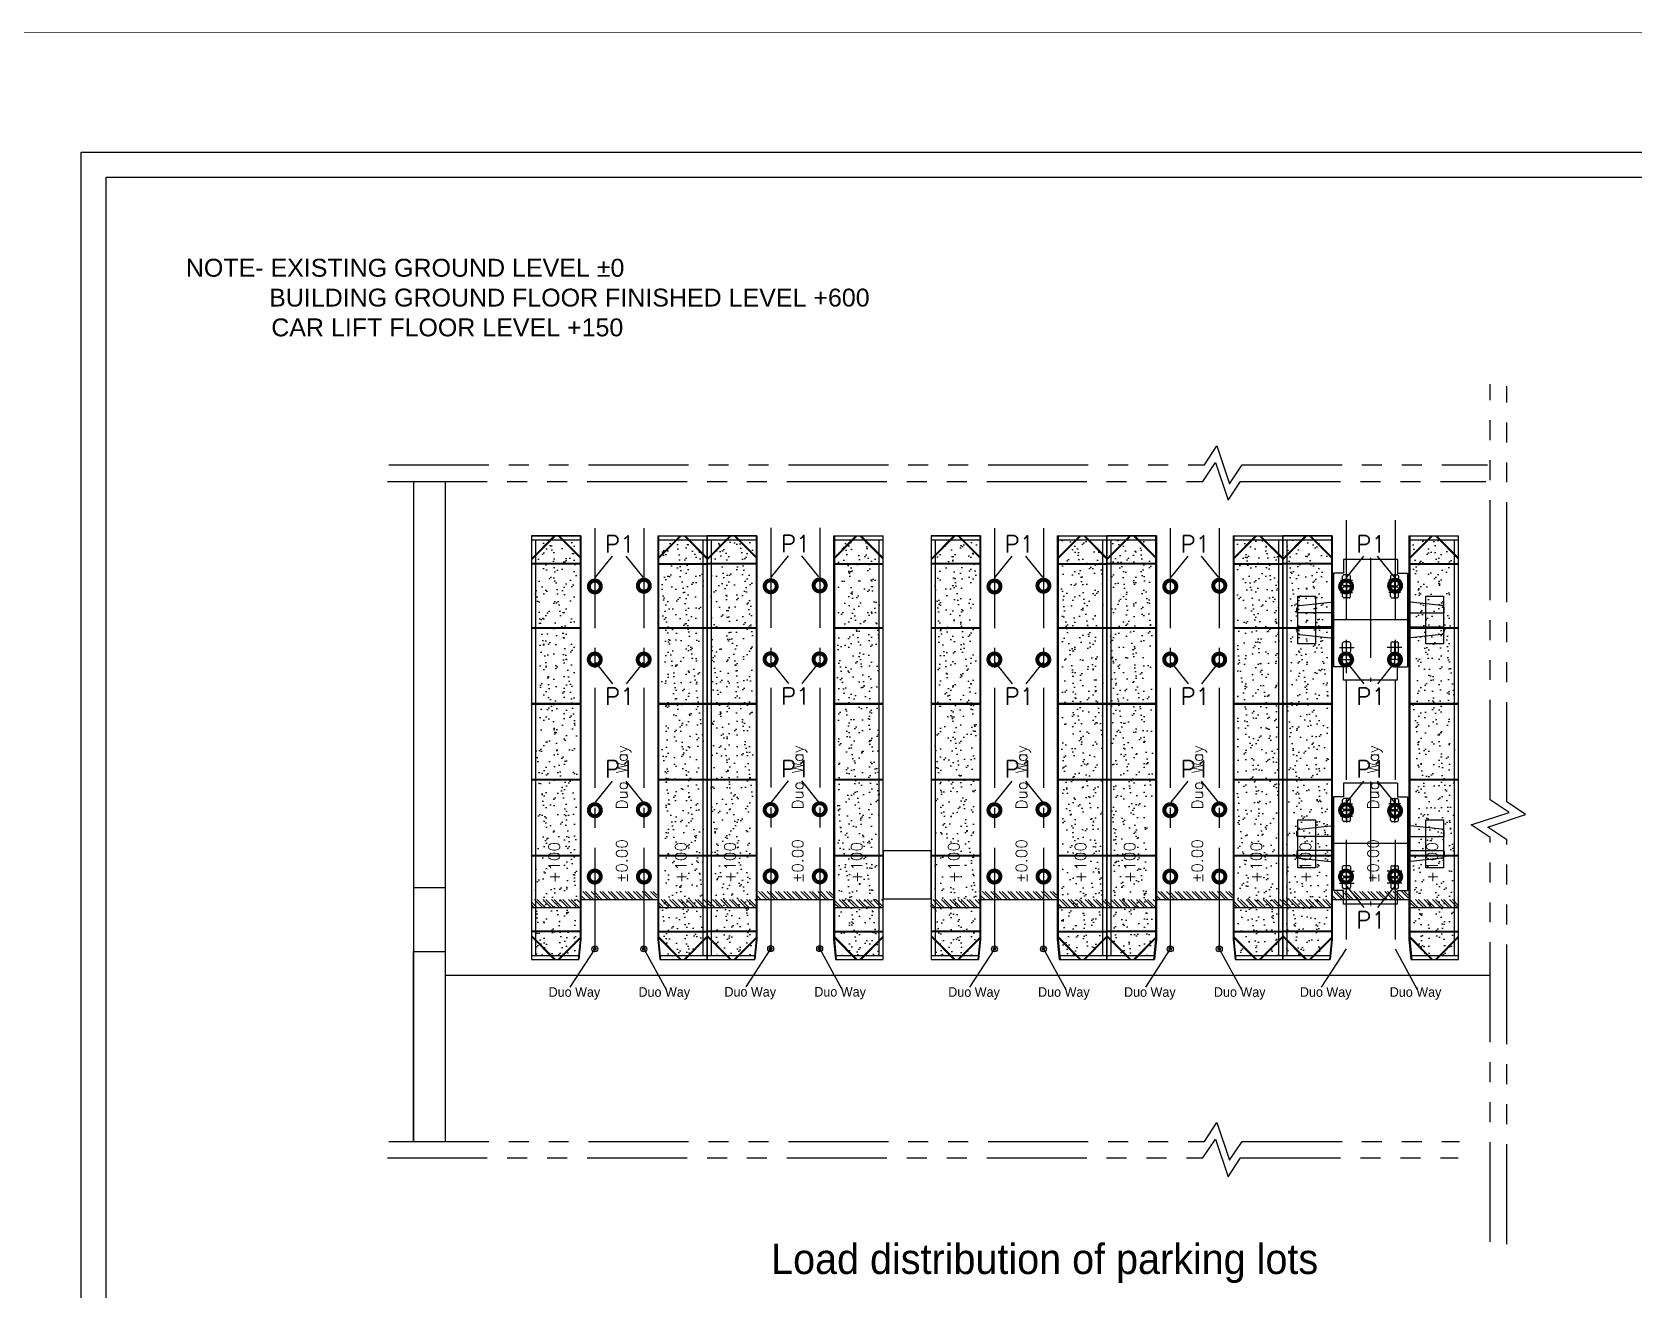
# Model space of a CAD drawing. Header units: millimetres. Extents: x -5 to 1510635, y -6 to 71285.
# Drawn here: x 1214709 to 1234752, y 13961 to 29705 of the extents above; entities that cross this region are included whole.
import ezdxf
from ezdxf.enums import TextEntityAlignment as Align

# ---------------------------------------------------------------- set-up
doc = ezdxf.new("R2010")
doc.units = ezdxf.units.MM
doc.header["$LTSCALE"] = 1000
for name, pattern in [('CENTER', [2, 1.25, -0.25, 0.25, -0.25]), ('DASHEDX2', [1.5, 1, -0.5]), ('PHANTOM', [2.5, 1.25, -0.25, 0.25, -0.25, 0.25, -0.25])]:
    doc.linetypes.add(name, pattern=pattern)
for name, color, linetype in [('1', 1, 'CENTER'), ('2', 42, 'Continuous'), ('3', 3, 'Continuous'), ('4', 4, 'DASHEDX2'), ('c', 1, 'CENTER'), ('CAJONES', 253, 'Continuous'), ('MP-1', 1, 'CENTER'), ('MP-2', 42, 'Continuous'), ('MP-3', 3, 'Continuous'), ('MP-5', 5, 'PHANTOM'), ('MP-7', 7, 'Continuous'), ('MP-8', 8, 'Continuous'), ('TEXT', 3, 'Continuous')]:
    doc.layers.add(name, color=color, linetype=linetype)
doc.styles.add('H', font='arial.ttf')
doc.styles.add('ROMANS', font='ROMANS.shx')
doc.styles.add('울릉도L', font='')
doc.styles.get('울릉도L').set_extended_font_data('HYwulM')

# ---------------------------------------------------------------- blocks, each defined once
blk = doc.blocks.new('DR')
at = {"layer": '2'}
for p, q in [((-344, 557), (-350, 548)), ((-350, 445), (-350, 548)), ((-344, 436), (-350, 445)), ((-344, 404), (-350, 396)), ((-269, 564), (-331, 564)), ((-269, 428), (-331, 428)), ((-269, 412), (-331, 412)), ((-256, 557), (-250, 548)), ((-256, 436), (-250, 445)), ((-256, 404), (-250, 396)), ((-250, 445), (-250, 548)), ((256, 557), (250, 548)), ((250, 548), (250, 514)), ((250, 479), (250, 514)), ((250, 514), (250, 514)), ((250, 445), (250, 479)), ((250, 479), (250, 479)), ((256, 436), (250, 445)), ((256, 404), (250, 396)), ((269, 564), (331, 564)), ((269, 428), (331, 428)), ((269, 412), (331, 412)), ((344, 557), (350, 548)), ((344, 436), (350, 445)), ((344, 404), (350, 396)), ((350, 548), (350, 514)), ((350, 514), (350, 479)), ((350, 514), (350, 514)), ((350, 445), (350, 479)), ((350, 479), (350, 479)), ((-350, 292), (-350, 396)), ((-350, 362), (-350, 362)), ((-350, 326), (-350, 326)), ((-344, 284), (-350, 292)), ((-269, 276), (-331, 276)), ((-256, 284), (-250, 292)), ((-250, 292), (-250, 396)), ((-250, 362), (-250, 362)), ((-250, 326), (-250, 326)), ((250, 396), (250, 362)), ((250, 326), (250, 362)), ((250, 362), (250, 362)), ((250, 326), (250, 326)), ((250, 292), (250, 326)), ((256, 284), (250, 292)), ((269, 276), (331, 276)), ((344, 284), (350, 292)), ((350, 396), (350, 362)), ((350, 362), (350, 326)), ((350, 362), (350, 362)), ((350, 292), (350, 326)), ((350, 326), (350, 326)), ((-346, -284), (-351, -292)), ((-351, -395), (-351, -292)), ((-345, -404), (-351, -395)), ((-269, -276), (-333, -276)), ((-257, -404), (-251, -395)), ((-256, -284), (-251, -292)), ((-251, -292), (-251, -395)), ((256, -284), (251, -292)), ((251, -292), (251, -395)), ((257, -404), (251, -395)), ((269, -276), (333, -276)), ((345, -404), (351, -395)), ((346, -284), (351, -292)), ((351, -395), (351, -292)), ((-346, -436), (-351, -445)), ((-351, -547), (-351, -445)), ((-345, -557), (-351, -547)), ((-269, -428), (-333, -428)), ((-270, -412), (-332, -412)), ((-270, -564), (-332, -564)), ((-257, -557), (-251, -547)), ((-256, -436), (-251, -445)), ((-251, -445), (-251, -547)), ((256, -436), (251, -445)), ((251, -445), (251, -547)), ((257, -557), (251, -547)), ((269, -428), (333, -428)), ((270, -412), (332, -412)), ((270, -564), (332, -564)), ((345, -557), (351, -547)), ((346, -436), (351, -445)), ((351, -547), (351, -445))]:
    blk.add_line(p, q, dxfattribs=at)
for centre, start, end in [((-331, 550), 90, 150), ((-331, 444), 210, 270), ((-331, 397), 90, 150), ((-269, 550), 30, 90), ((-269, 444), 270, 330), ((-269, 397), 30, 90), ((269, 550), 90, 150), ((269, 444), 210, 270), ((269, 397), 90, 150), ((331, 550), 30, 90), ((331, 444), 270, 330), ((331, 397), 30, 90), ((-331, 291), 210, 270), ((-269, 291), 270, 330), ((269, 291), 210, 270), ((331, 291), 270, 330), ((-333, -291), 90, 150), ((-269, -291), 30, 90), ((269, -291), 90, 150), ((333, -291), 30, 90), ((-333, -444), 90, 150), ((-332, -397), 210, 270), ((-332, -550), 210, 270), ((-270, -397), 270, 330), ((-270, -550), 270, 330), ((-269, -444), 30, 90), ((269, -444), 90, 150), ((270, -397), 210, 270), ((270, -550), 210, 270), ((332, -397), 270, 330), ((332, -550), 270, 330), ((333, -444), 30, 90)]:
    blk.add_arc(centre, 15, start, end, dxfattribs=at)
at = {"layer": '3'}
for p, q in [((-350, 514), (-350, 514)), ((-250, 514), (-250, 514)), ((-250, 479), (-250, 479))]:
    blk.add_line(p, q, dxfattribs=at)
at = {"layer": 'c'}
for p, q in [((0, 776), (0, -776)), ((-376, 496), (-226, 496)), ((376, 496), (226, 496)), ((-376, 344), (-226, 344)), ((376, 344), (226, 344)), ((475, 0), (-475, 0))]:
    blk.add_line(p, q, dxfattribs=at)
at = {"layer": 'MP-1'}
for p, q in [((-300, 574), (-300, 418)), ((-300, 422), (-300, 266)), ((300, 574), (300, 418)), ((300, 422), (300, 266)), ((-391, -344), (-206, -344)), ((-301, -574), (-301, -266)), ((391, -344), (206, -344)), ((301, -574), (301, -266)), ((-391, -496), (-206, -496)), ((391, -496), (206, -496))]:
    blk.add_line(p, q, dxfattribs=at)
at = {"layer": 'MP-5'}
for p, q in [((-338, 756), (-338, 586)), ((338, 756), (-338, 756)), ((338, 756), (338, 586)), ((-463, 586), (-463, -586)), ((-338, 586), (-463, 586)), ((-350, 479), (-350, 479)), ((338, 586), (463, 586)), ((463, 586), (463, -586)), ((-886, 182), (-463, 228)), ((886, 182), (463, 228)), ((-922, 98), (-922, 142)), ((-463, 88), (-912, 88)), ((463, 88), (912, 88)), ((922, 98), (922, 142)), ((-922, -98), (-922, -142)), ((-463, -88), (-912, -88)), ((-886, -182), (-463, -228)), ((463, -88), (912, -88)), ((886, -182), (463, -228)), ((922, -98), (922, -142)), ((-338, -586), (-463, -586)), ((-338, -756), (-338, -586)), ((338, -756), (338, -586)), ((338, -586), (463, -586)), ((338, -756), (-338, -756))]:
    blk.add_line(p, q, dxfattribs=at)
for centre, radius, start, end in [((-882, 142), 40, 96.2154, 180), ((-912, 98), 10, 180, 270), ((882, 142), 40, 0, 83.7846), ((912, 98), 10, 270, 0), ((-912, -98), 10, 90, 180), ((-882, -142), 40, 180, 263.7846), ((882, -142), 40, 276.2154, 0), ((912, -98), 10, 0, 90)]:
    blk.add_arc(centre, radius, start, end, dxfattribs=at)
blk = doc.blocks.new('robot')
at = {"layer": '2'}
for points in [[(571485, -317234), (571485, -317454), (570885, -317454), (570885, -317234)], [(571485, -318834), (571485, -319054), (570885, -319054), (570885, -318834)]]:
    blk.add_lwpolyline(points, close=True, dxfattribs=at)
at = {"layer": '2', "rotation": 270}
blk.add_blockref('DR', (571186, -318144), dxfattribs=at)
blk = doc.blocks.new('*X44')
at = {"color": 0}
for p, q in [((74239, 22160), (74255, 22176)), ((74239, 22125), (74290, 22176)), ((74239, 22054), (74339, 22154)), ((74239, 22019), (74339, 22119)), ((74239, 21948), (74339, 22048)), ((74239, 21913), (74339, 22013)), ((74239, 21842), (74339, 21942)), ((74239, 21807), (74339, 21907)), ((74239, 21736), (74339, 21836)), ((74239, 21701), (74339, 21801)), ((74239, 21630), (74339, 21730)), ((74239, 21595), (74339, 21695)), ((74239, 21524), (74339, 21624)), ((74239, 21489), (74339, 21589)), ((74239, 21418), (74339, 21518)), ((74239, 21383), (74339, 21483)), ((74239, 21312), (74339, 21412)), ((74239, 21277), (74339, 21377)), ((74259, 21226), (74339, 21306)), ((74295, 21226), (74339, 21271))]:
    blk.add_line(p, q, dxfattribs=at)
blk = doc.blocks.new('12323255444')
at = {"layer": '2'}
h = blk.add_hatch(dxfattribs=at)
h.set_pattern_fill('ANSI32', color=1, scale=200, style=0)
h.set_pattern_definition([(45, (1676.436, -48954.39), (-53.03301, 53.03301), []), (45, (1711.79, -48954.39), (-53.03301, 53.03301), [])])
h.paths.add_polyline_path([(749, 5), (649, 5), (649, -620), (749, -620)])
h = blk.add_hatch(dxfattribs=at)
h.set_pattern_fill('ANSI32', color=1, scale=200, style=0)
h.set_pattern_definition([(45, (1676.436, -50539.39), (-53.03301, 53.03301), []), (45, (1711.79, -50539.39), (-53.03301, 53.03301), [])])
h.paths.add_polyline_path([(749, -1580), (649, -1580), (649, -2205), (749, -2205)])
at = {"layer": 'MP-1', "linetype": 'ByBlock'}
h = blk.add_hatch(dxfattribs=at)
h.set_pattern_fill('AR-SAND', color=256, scale=4, style=0)
h.paths.add_polyline_path([(50, -50), (50, -236), (236, -50)], flags=17)
h = blk.add_hatch(dxfattribs=at)
h.set_pattern_fill('AR-SAND', color=256, scale=4, style=0)
h.paths.add_polyline_path([(345, -50), (250, -50), (50, -250), (50, -385), (221, -556), (345, -562)])
h.paths.add_polyline_path([(50, -399), (50, -547), (206, -555)], flags=16)
h = blk.add_hatch(dxfattribs=at)
h.set_pattern_fill('AR-SAND', color=256, scale=4, style=0)
h.paths.add_polyline_path([(355, -50), (355, -563), (501, -570), (649, -570), (649, -50)])
h = blk.add_hatch(dxfattribs=at)
h.set_pattern_fill('AR-SAND', color=256, scale=4, style=0)
h.paths.add_polyline_path([(1295, -50), (649, -50), (649, -570), (1295, -570)])
h = blk.add_hatch(dxfattribs=at)
h.set_pattern_fill('AR-SAND', color=256, scale=4, style=0)
h.paths.add_polyline_path([(2245, -50), (1305, -50), (1305, -570), (2245, -570)])
h = blk.add_hatch(dxfattribs=at)
h.set_pattern_fill('AR-SAND', color=256, scale=4, style=0)
h.paths.add_polyline_path([(3195, -50), (2255, -50), (2255, -570), (3195, -570)])
h = blk.add_hatch(dxfattribs=at)
h.set_pattern_fill('AR-SAND', color=256, scale=4, style=0)
h.paths.add_polyline_path([(4145, -50), (3205, -50), (3205, -570), (4145, -570)])
h = blk.add_hatch(dxfattribs=at)
h.set_pattern_fill('AR-SAND', color=256, scale=4, style=0)
h.paths.add_polyline_path([(4945, -50), (4155, -50), (4155, -570), (4945, -570)])
h = blk.add_hatch(dxfattribs=at)
h.set_pattern_fill('AR-SAND', color=256, scale=4, style=0)
h.paths.add_polyline_path([(5250, -250), (5050, -50), (4955, -50), (4955, -570), (5065, -570), (5250, -385)])
h = blk.add_hatch(dxfattribs=at)
h.set_pattern_fill('AR-SAND', color=256, scale=4, style=0)
h.paths.add_polyline_path([(5250, -50), (5064, -50), (5250, -236)])
h = blk.add_hatch(dxfattribs=at)
h.set_pattern_fill('AR-SAND', color=256, scale=4, style=0)
h.paths.add_polyline_path([(5079, -570), (5250, -570), (5250, -399)])
h = blk.add_hatch(dxfattribs=at)
h.set_pattern_fill('AR-SAND', color=256, scale=4, style=0)
h.paths.add_polyline_path([(345, -1638), (231, -1643), (50, -1825), (50, -1960), (240, -2150), (345, -2150)])
h = blk.add_hatch(dxfattribs=at)
h.set_pattern_fill('AR-SAND', color=256, scale=4, style=0)
h.paths.add_polyline_path([(50, -1811), (217, -1644), (50, -1653)], flags=17)
h = blk.add_hatch(dxfattribs=at)
h.set_pattern_fill('AR-SAND', color=256, scale=4, style=0)
h.paths.add_polyline_path([(355, -1637), (355, -2150), (649, -2150), (649, -1630), (501, -1630)])
h = blk.add_hatch(dxfattribs=at)
h.set_pattern_fill('AR-SAND', color=256, scale=4, style=0)
h.paths.add_polyline_path([(1295, -1630), (649, -1630), (649, -2150), (1295, -2150)])
h = blk.add_hatch(dxfattribs=at)
h.set_pattern_fill('AR-SAND', color=256, scale=4, style=0)
h.paths.add_polyline_path([(2245, -1630), (1305, -1630), (1305, -2150), (2245, -2150)])
h = blk.add_hatch(dxfattribs=at)
h.set_pattern_fill('AR-SAND', color=256, scale=4, style=0)
h.paths.add_polyline_path([(3195, -1630), (2255, -1630), (2255, -2150), (3195, -2150)])
h = blk.add_hatch(dxfattribs=at)
h.set_pattern_fill('AR-SAND', color=256, scale=4, style=0)
h.paths.add_polyline_path([(4145, -1630), (3205, -1630), (3205, -2150), (4145, -2150)])
h = blk.add_hatch(dxfattribs=at)
h.set_pattern_fill('AR-SAND', color=256, scale=4, style=0)
h.paths.add_polyline_path([(4945, -1630), (4155, -1630), (4155, -2150), (4945, -2150)])
h = blk.add_hatch(dxfattribs=at)
h.set_pattern_fill('AR-SAND', color=256, scale=4, style=0)
h.paths.add_polyline_path([(5250, -1825), (5055, -1630), (4955, -1630), (4955, -2150), (5060, -2150), (5250, -1960)])
h = blk.add_hatch(dxfattribs=at)
h.set_pattern_fill('AR-SAND', color=256, scale=4, style=0)
h.paths.add_polyline_path([(5250, -1630), (5069, -1630), (5250, -1811)])
h = blk.add_hatch(dxfattribs=at)
h.set_pattern_fill('AR-SAND', color=256, scale=4, style=0)
h.paths.add_polyline_path([(50, -1974), (50, -2150), (226, -2150)])
at = {"layer": '2'}
for p, q in [((5300, 0), (0, 0)), ((0, 0), (0, -595)), ((50, 0), (50, -590)), ((649, 0), (649, -620)), ((5250, 0), (5250, -610)), ((5300, 0), (5300, -620)), ((5250, -50), (50, -50)), ((250, -610), (0, -585)), ((250, -620), (0, -595)), ((5300, -610), (250, -610)), ((5300, -620), (250, -620)), ((749, -620), (749, -1580)), ((250, -1580), (0, -1605)), ((250, -1590), (0, -1615)), ((5300, -1580), (250, -1580)), ((5300, -1590), (250, -1590)), ((649, -1580), (649, -2200)), ((5250, -1590), (5250, -2200)), ((5300, -1580), (5300, -2200)), ((0, -1605), (0, -2200)), ((50, -1610), (50, -2200)), ((0, -2200), (5300, -2200)), ((50, -2150), (5250, -2150))]:
    blk.add_line(p, q, dxfattribs=at)
at = {"layer": '4'}
for p, q in [((300, 0), (0, -300)), ((0, -286), (286, 0)), ((345, -610), (345, 0)), ((355, -610), (355, 0)), ((1305, 0), (1305, -610)), ((2255, 0), (2255, -610)), ((3205, 0), (3205, -610)), ((4155, 0), (4155, -610)), ((4945, -610), (4945, 0)), ((4955, -610), (4955, 0)), ((5000, 0), (5300, -300)), ((5300, -286), (5014, 0)), ((5300, -620), (5300, 0)), ((1295, 0), (1295, -610)), ((2245, 0), (2245, -610)), ((3195, 0), (3195, -610)), ((4145, 0), (4145, -610)), ((0, -335), (275, -610)), ((261, -610), (0, -349)), ((5300, -335), (5025, -610)), ((5039, -610), (5300, -349)), ((0, -1875), (285, -1590)), ((271, -1590), (0, -1861)), ((345, -1590), (345, -2200)), ((355, -1590), (355, -2200)), ((1295, -1590), (1295, -2200)), ((1305, -1590), (1305, -2200)), ((2245, -1590), (2245, -2200)), ((2255, -1590), (2255, -2200)), ((3195, -1590), (3195, -2200)), ((3205, -1590), (3205, -2200)), ((4145, -1590), (4145, -2200)), ((4155, -1590), (4155, -2200)), ((4945, -1590), (4945, -2200)), ((4955, -1590), (4955, -2200)), ((5300, -1875), (5016, -1591)), ((5031, -1592), (5300, -1861)), ((5300, -1580), (5300, -2200)), ((290, -2200), (0, -1910)), ((0, -1924), (276, -2200)), ((5010, -2200), (5300, -1910)), ((5300, -1924), (5024, -2200))]:
    blk.add_line(p, q, dxfattribs=at)
at = {"layer": '2', "color": 1}
blk.add_blockref('*X44', (-73490, -22796), dxfattribs=at)
at = {"style": 'ROMANS'}
for s, p in [('+100', (953, -355)), ('%%P0.00', (953, -1202)), ('Duo Way', (1875, -1202)), ('+100', (953, -1940))]:
    blk.add_text(s, height=140, dxfattribs=at).set_placement(p)

msp = doc.modelspace()

# ---------------------------------------------------------------- linework, layer by layer
at = {"color": 1, "linetype": 'ByBlock', "const_width": 24}
for points in [[(1221761.719, 18225.883, 1), (1221738.965, 18233.515, 1)], [(1222375.117, 18225.883, 1), (1222352.363, 18233.515, 1)], [(1223961.718, 18228.7, 1), (1223938.964, 18236.332, 1)], [(1224575.116, 18228.7, 1), (1224552.362, 18236.332, 1)], [(1228961.717, 18225.876, 1), (1228938.963, 18233.508, 1)], [(1229575.111, 18225.883, 1), (1229552.357, 18233.515, 1)]]:
    msp.add_lwpolyline(points, format="xyb", close=True, dxfattribs=at)
at = {"color": 1, "linetype": 'ByBlock', "const_width": 24, "elevation": 0}
for points in [[(1226761.722, 18225.876, 1), (1226738.967, 18233.508, 1)], [(1227375.116, 18225.883, 1), (1227352.362, 18233.515, 1)]]:
    msp.add_lwpolyline(points, format="xyb", close=True, dxfattribs=at)
at = {"layer": '1'}
for p, q in [((1221760.168, 22881.54, 0), (1221972.616, 23145.607, 0)), ((1222354.319, 22881.54, 0), (1222141.871, 23145.607, 0)), ((1223960.168, 22884.357, 0), (1224172.616, 23148.424, 0)), ((1224554.318, 22884.357, 0), (1224341.87, 23148.424, 0)), ((1226760.167, 22881.54), (1226972.615, 23145.607)), ((1227354.318, 22881.54), (1227141.87, 23145.607)), ((1228960.163, 22881.54, 0), (1229172.611, 23145.607, 0)), ((1229554.313, 22881.54, 0), (1229341.865, 23145.607, 0)), ((1231160.162, 22881.54, 0), (1231372.61, 23145.607, 0)), ((1231754.313, 22881.54, 0), (1231541.865, 23145.607, 0)), ((1231149.738, 22021.753), (1231149.738, 21679.143)), ((1221760.168, 21812.356, 0), (1221972.616, 21548.289, 0)), ((1222354.319, 21812.356, 0), (1222141.871, 21548.289, 0)), ((1223960.168, 21815.173, 0), (1224172.616, 21551.106, 0)), ((1224554.318, 21815.173, 0), (1224341.87, 21551.106, 0)), ((1226760.167, 21812.356), (1226972.615, 21548.289)), ((1227354.318, 21812.356), (1227141.87, 21548.289)), ((1228960.163, 21812.356, 0), (1229172.611, 21548.289, 0)), ((1229554.313, 21812.356, 0), (1229341.865, 21548.289, 0)), ((1231160.162, 21812.356, 0), (1231372.61, 21548.289, 0)), ((1231754.313, 21812.356, 0), (1231541.865, 21548.289, 0)), ((1221760.168, 20065.04, 0), (1221972.616, 20329.107, 0)), ((1222354.319, 20065.04, 0), (1222141.871, 20329.107, 0)), ((1223960.168, 20067.857, 0), (1224172.616, 20331.924, 0)), ((1224554.318, 20067.857, 0), (1224341.87, 20331.924, 0)), ((1226760.167, 20065.04), (1226972.615, 20329.107)), ((1227354.318, 20065.04), (1227141.87, 20329.107)), ((1228960.163, 20065.04, 0), (1229172.611, 20329.107, 0)), ((1229554.313, 20065.04, 0), (1229341.865, 20329.107, 0)), ((1231160.162, 20065.04, 0), (1231372.61, 20329.107, 0)), ((1231754.313, 20065.04, 0), (1231541.865, 20329.107, 0)), ((1231160.162, 19012.356, 0), (1231372.61, 18748.289, 0)), ((1231754.313, 19012.356, 0), (1231541.865, 18748.289, 0))]:
    msp.add_line(p, q, dxfattribs=at)
at = {"layer": '2', "color": 1}
for p, q in [((1221750.349, 18229.706), (1221439.621, 17750.265)), ((1222364.138, 18229.706), (1222641.706, 17722.028)), ((1223950.349, 18232.523), (1223639.62, 17753.082)), ((1224564.137, 18232.523), (1224841.705, 17724.844)), ((1226750.348, 18229.706, 0), (1226439.62, 17750.265, 0)), ((1227364.137, 18229.706, 0), (1227641.705, 17722.028, 0)), ((1228950.344, 18229.706), (1228639.616, 17750.265)), ((1229564.132, 18229.706), (1229841.7, 17722.028)), ((1231150.344, 18229.706, 0), (1230839.615, 17750.265, 0)), ((1231764.132, 18229.706, 0), (1232041.7, 17722.028, 0))]:
    msp.add_line(p, q, dxfattribs=at)
at = {"layer": '2', "const_width": 50}
for points in [[(1221675.744, 22765.448, 1), (1221825.744, 22765.448, 1)], [(1222288.744, 22775.448, 1), (1222438.744, 22775.448, 1)], [(1223875.743, 22768.265, 1), (1224025.743, 22768.265, 1)], [(1224488.743, 22778.265, 1), (1224638.743, 22778.265, 1)], [(1228875.738, 22765.448, 1), (1229025.738, 22765.448, 1)], [(1229488.738, 22775.448, 1), (1229638.738, 22775.448, 1)], [(1231075.738, 22765.448, 1), (1231225.738, 22765.448, 1)], [(1231688.738, 22775.448, 1), (1231838.738, 22775.448, 1)], [(1221674.744, 21851.753, 1), (1221824.744, 21851.753, 1)], [(1222287.244, 21850.448, 1), (1222437.244, 21850.448, 1)], [(1223874.743, 21854.569, 1), (1224024.743, 21854.569, 1)], [(1224487.243, 21853.265, 1), (1224637.243, 21853.265, 1)], [(1228874.738, 21851.753, 1), (1229024.738, 21851.753, 1)], [(1229487.238, 21850.448, 1), (1229637.238, 21850.448, 1)], [(1231074.738, 21851.753, 1), (1231224.738, 21851.753, 1)], [(1231687.238, 21850.448, 1), (1231837.238, 21850.448, 1)], [(1221675.744, 19965.448, 1), (1221825.744, 19965.448, 1)], [(1222288.744, 19975.448, 1), (1222438.744, 19975.448, 1)], [(1223875.743, 19968.265, 1), (1224025.743, 19968.265, 1)], [(1224488.743, 19978.265, 1), (1224638.743, 19978.265, 1)], [(1228875.738, 19965.448, 1), (1229025.738, 19965.448, 1)], [(1229488.738, 19975.448, 1), (1229638.738, 19975.448, 1)], [(1231075.738, 19965.448, 1), (1231225.738, 19965.448, 1)], [(1231075.738, 19965.448, 1), (1231225.738, 19965.448, 1)], [(1231688.738, 19958.948, 1), (1231838.738, 19958.948, 1)], [(1221674.744, 19134.948, 1), (1221824.744, 19134.948, 1)], [(1222289.744, 19134.948, 1), (1222439.744, 19134.948, 1)], [(1223874.743, 19137.765, 1), (1224024.743, 19137.765, 1)], [(1224489.743, 19137.765, 1), (1224639.743, 19137.765, 1)], [(1228874.738, 19134.948, 1), (1229024.738, 19134.948, 1)], [(1229489.738, 19134.948, 1), (1229639.738, 19134.948, 1)], [(1231074.738, 19134.948, 1), (1231224.738, 19134.948, 1)], [(1231689.738, 19134.948, 1), (1231839.738, 19134.948, 1)]]:
    msp.add_lwpolyline(points, format="xyb", close=True, dxfattribs=at)
at = {"layer": '2', "const_width": 50, "elevation": 0}
for points in [[(1226675.743, 22765.448, 1), (1226825.743, 22765.448, 1)], [(1227288.743, 22775.448, 1), (1227438.743, 22775.448, 1)], [(1226674.743, 21851.753, 1), (1226824.743, 21851.753, 1)], [(1227287.243, 21850.448, 1), (1227437.243, 21850.448, 1)], [(1226675.743, 19965.448, 1), (1226825.743, 19965.448, 1)], [(1227288.743, 19975.448, 1), (1227438.743, 19975.448, 1)], [(1226674.743, 19134.948, 1), (1226824.743, 19134.948, 1)], [(1227289.743, 19134.948, 1), (1227439.743, 19134.948, 1)]]:
    msp.add_lwpolyline(points, format="xyb", close=True, dxfattribs=at)
at = {"layer": '2'}
for centre in [(1221750.744, 18229.699), (1222363.736, 18229.706), (1223950.743, 18232.516), (1224563.735, 18232.523), (1226750.743, 18229.699, 0), (1227363.735, 18229.706, 0), (1228950.738, 18229.699), (1229563.73, 18229.706)]:
    msp.add_circle(centre, 37.197, dxfattribs=at)
at = {"layer": '3', "color": 6, "linetype": 'PHANTOM'}
for points in [[(1232952.716, 14562.492), (1232952.716, 19622.944), (1232716.466, 19780.444), (1233188.966, 19937.944), (1232952.716, 20095.444), (1232952.716, 25298.588)], [(1233159.729, 14536.197), (1233159.729, 19596.649), (1232923.479, 19754.149), (1233395.979, 19911.649), (1233159.729, 20069.149), (1233159.729, 25272.293)], [(1219173.052, 24288.034), (1229376.779, 24288.034), (1229534.279, 24524.284), (1229691.779, 24051.784), (1229849.279, 24288.034), (1232918.19, 24288.034)], [(1219154.453, 24081.02), (1229358.18, 24081.02), (1229515.68, 24317.27), (1229673.18, 23844.77), (1229830.68, 24081.02), (1232899.591, 24081.02)], [(1219173.052, 15820.034), (1229376.779, 15820.034), (1229534.279, 16056.284), (1229691.779, 15583.784), (1229849.279, 15820.034), (1232570.19, 15820.034)], [(1219154.453, 15613.02), (1229358.18, 15613.02), (1229515.68, 15849.27), (1229673.18, 15376.77), (1229830.68, 15613.02), (1232551.591, 15613.02)]]:
    msp.add_lwpolyline(points, dxfattribs=at)
at = {"layer": 'CAJONES'}
for p, q in [((1222512.244, 17895.931), (1221652.244, 17895.931)), ((1224712.243, 17898.747), (1223852.243, 17898.747)), ((1227487.243, 17895.931, 0), (1226627.243, 17895.931, 0)), ((1229687.238, 17895.931), (1228827.238, 17895.931))]:
    msp.add_line(p, q, dxfattribs=at)
at = {"layer": 'MP-1'}
for p, q in [((1221750.744, 23495.931), (1221750.744, 18195.923)), ((1222363.744, 23495.931), (1222363.744, 18195.923)), ((1223950.743, 23498.747), (1223950.743, 18198.74)), ((1224563.743, 23498.747), (1224563.743, 18198.74)), ((1226750.743, 23495.931, 0), (1226750.743, 18195.923, 0)), ((1227363.743, 23495.931, 0), (1227363.743, 18195.923, 0)), ((1228950.738, 23495.931), (1228950.738, 18195.923)), ((1229563.738, 23495.931), (1229563.738, 18195.923)), ((1231150.738, 23595.931, 0), (1231150.738, 18095.923, 0)), ((1231763.738, 23595.931, 0), (1231763.738, 18095.923, 0))]:
    msp.add_line(p, q, dxfattribs=at)
at = {"layer": 'MP-2', "const_width": 10}
msp.add_lwpolyline([(1213800, 0), (1213800, 29700), (1255800, 29700), (1255800, 0)], close=True, dxfattribs=at)
at = {"layer": 'MP-3', "elevation": 0}
msp.add_lwpolyline([(1225357.238, 18855.262), (1225957.238, 18855.262), (1225957.238, 19455.262), (1225357.238, 19455.262)], close=True, dxfattribs=at)
at = {"layer": 'MP-3'}
msp.add_lwpolyline([(1219882.628, 18996.086), (1219482.656, 18996.086), (1219482.656, 18196.086), (1219882.628, 18196.086)], close=True, dxfattribs=at)
at = {"layer": 'MP-7'}
for points in [[(1215325, 28200), (1254275, 28200), (1254275, 1500), (1215325, 1500)], [(1253963.182, 1811.818), (1215636.818, 1811.818), (1215636.818, 27888.182), (1253963.182, 27888.182)]]:
    msp.add_lwpolyline(points, close=True, dxfattribs=at)
at = {"layer": 'MP-8'}
for p, q in [((1219882.628, 15820.034), (1219882.628, 24081.02)), ((1219482.656, 15820.034), (1219482.656, 18196.086)), ((1219882.628, 15820.034), (1219882.628, 18196.086)), ((1232952.716, 17895.954), (1219882.628, 17895.954))]:
    msp.add_line(p, q, dxfattribs=at)
msp.add_lwpolyline([(1219482.628, 24081.02), (1219482.628, 15820.034)], dxfattribs=at)

# ---------------------------------------------------------------- block references
at = {"layer": 'MP-7', "linetype": 'ByBlock', "rotation": 90}
for p in [(1220957.234, 18098.754), (1223157.234, 18098.754), (1225957.238, 18098.754, 0), (1228157.238, 18098.754, 0), (1230357.238, 18098.754, 0)]:
    msp.add_blockref('12323255444', p, dxfattribs=at)
at = {"layer": 'MP-7', "rotation": 90}
for p in [(913313.141, -548838.625), (913313.141, -551638.625)]:
    msp.add_blockref('robot', p, dxfattribs=at)

# ---------------------------------------------------------------- texts
at = {"layer": '2', "color": 7, "char_height": 120, "style": '울릉도L'}
for insert, attachment_point in [((1221817.811, 17593.993), 9), ((1222296.597, 17593.993), 7), ((1224017.81, 17596.81), 9), ((1224496.596, 17596.81), 7), ((1226817.81, 17593.993, 0), 9), ((1227296.596, 17593.993, 0), 7), ((1229017.805, 17593.993), 9), ((1229496.592, 17593.993), 7), ((1231217.805, 17593.993, 0), 9), ((1231696.591, 17593.993, 0), 7)]:
    msp.add_mtext('Duo Way', dxfattribs=dict(at, insert=insert, attachment_point=attachment_point))
at = {"layer": 'MP-7', "style": 'ROMANS'}
for p in [(1222062.501, 23298.02, -39853.009), (1224262.5, 23300.837, -39853.009), (1227062.5, 23298.02, -39853.009), (1229262.495, 23298.02, -39853.009), (1231462.495, 23298.02, -39853.009), (1222062.501, 21390.796, -39853.009), (1224262.5, 21393.613, -39853.009), (1227062.5, 21390.796, -39853.009), (1229262.495, 21390.796, -39853.009), (1231462.495, 21390.796, -39853.009), (1222062.501, 20481.52, -39853.009), (1224262.5, 20484.337, -39853.009), (1227062.5, 20481.52, -39853.009), (1229262.495, 20481.52, -39853.009), (1231462.495, 20481.52, -39853.009), (1231462.495, 18590.796, -39853.009)]:
    msp.add_text('P1', height=210, dxfattribs=at).set_placement(p, align=Align.MIDDLE)
at = {"layer": 'MP-8', "linetype": 'ByBlock', "insert": (1216633.222, 26866.48), "char_height": 223.80811, "attachment_point": 1, "style": 'H'}
msp.add_mtext_dynamic_manual_height_columns('{\\fArial|b0|i0|c238|p34;NOTE- EXISTING GROUND LEVEL %%P0}\\P{\\fArial|b0|i0|c238|p34;            BUILDING GROUND FLOOR FINISHED LEVEL +600\\P^I  CAR LIFT FLOOR LEVEL +150}', width=29952.96773, gutter_width=1598.629, heights=[0], dxfattribs=at)
at = {"layer": 'TEXT', "color": 0, "style": '울릉도L'}
msp.add_text('Load distribution of parking lots', height=378, dxfattribs=at).set_placement((1227378.72, 14302.942), align=Align.MIDDLE)

doc.saveas('drawing.dxf')
